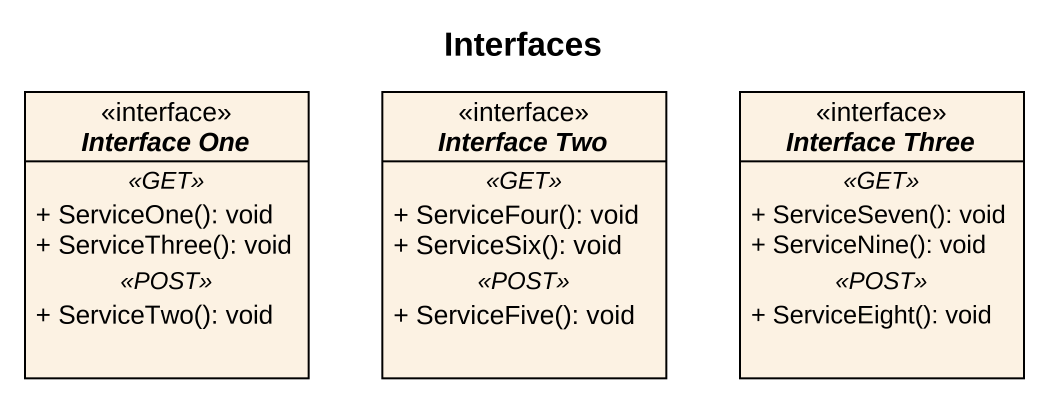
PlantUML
@startuml
title Interfaces
hide circle
hide empty members
skinparam classAttributeIconSize 0
interface "Interface One" as Interface_One {
  .. <<GET>> ..
  + ServiceOne(): void
  + ServiceThree(): void
  .. <<POST>> ..
  + ServiceTwo(): void
}
interface "Interface Two" as Interface_Two {
  .. <<GET>> ..
  + ServiceFour(): void
  + ServiceSix(): void
  .. <<POST>> ..
  + ServiceFive(): void
}
interface "Interface Three" as Interface_Three {
  .. <<GET>> ..
  + ServiceSeven(): void
  + ServiceNine(): void
  .. <<POST>> ..
  + ServiceEight(): void
}
@enduml
